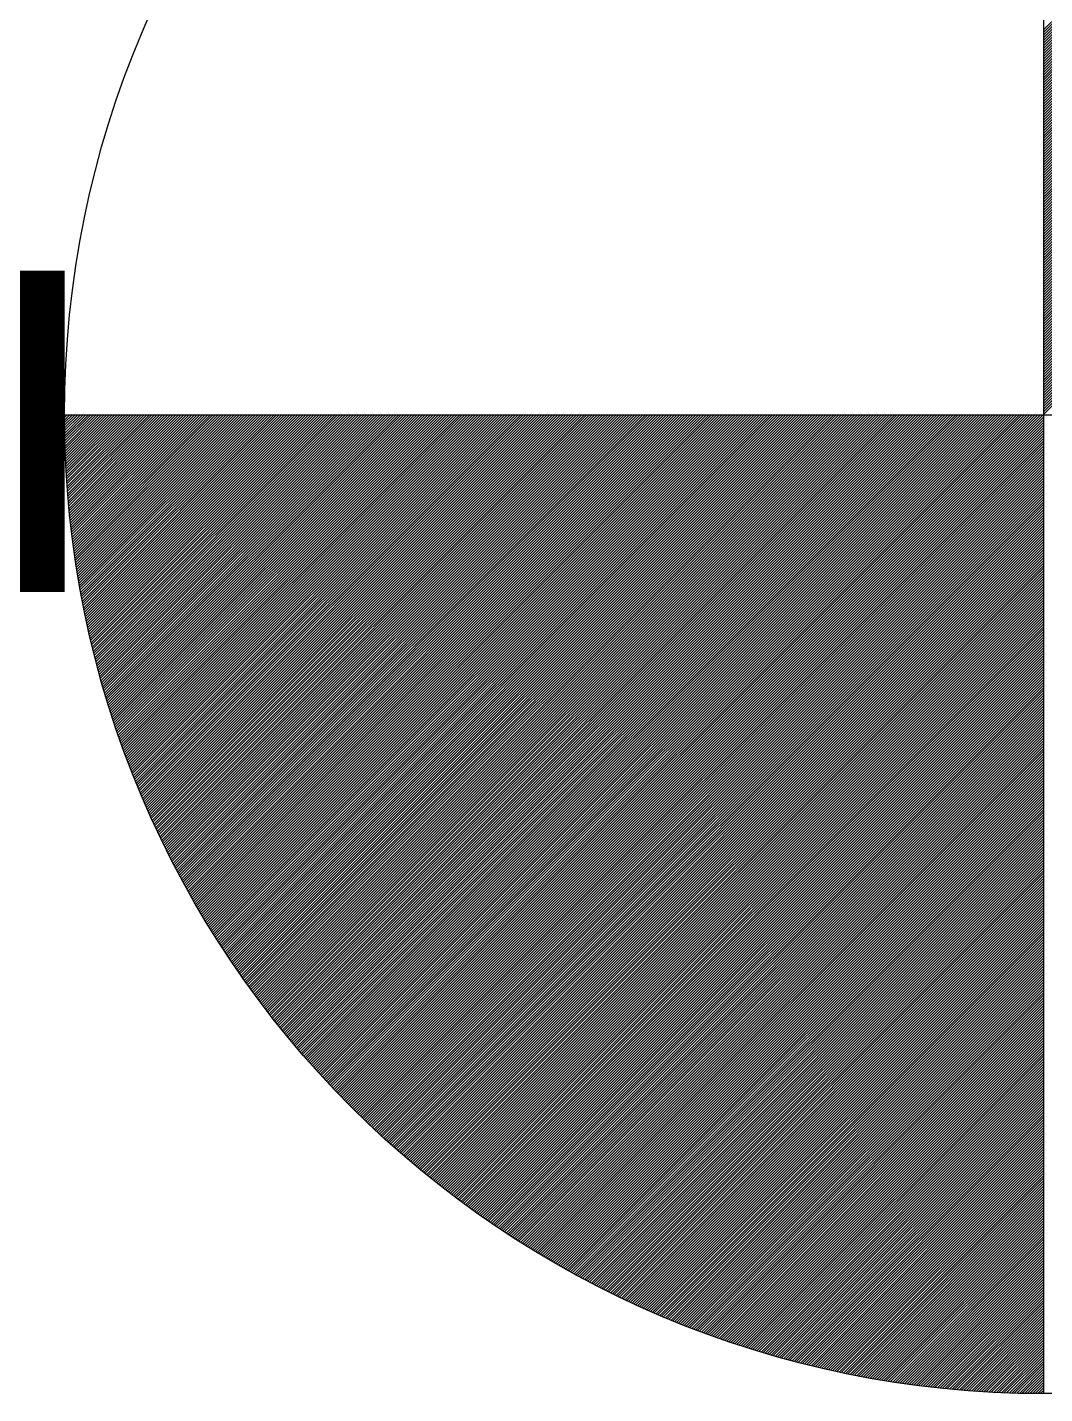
# Model space of a CAD drawing. Extents: x -22909.9 to -22897.8, y -4.7 to 4.1.
# Drawn here: x -22906.7964 to -22906.7489, y 0.4317 to 0.4954 of the extents above; entities that cross this region are included whole.
import ezdxf

# ---------------------------------------------------------------- set-up
doc = ezdxf.new("R2010")
doc.units = 0
doc.header["$MEASUREMENT"] = 0
doc.layers.add('COW', color=2, linetype='CONTINUOUS')

msp = doc.modelspace()

# ---------------------------------------------------------------- linework, layer by layer
at = {"layer": 'COW', "color": 2}
for p, q in [((-22906.748982, 0.523028), (-22906.748982, 0.431684)), ((-22906.748982, 0.495312), (-22906.726938, 0.517356)), ((-22906.748982, 0.495188), (-22906.726858, 0.517312)), ((-22906.748982, 0.495064), (-22906.726778, 0.517268)), ((-22906.748982, 0.49494), (-22906.726699, 0.517223)), ((-22906.748982, 0.494817), (-22906.72662, 0.517179)), ((-22906.748982, 0.494693), (-22906.72654, 0.517134)), ((-22906.748982, 0.494569), (-22906.726461, 0.51709)), ((-22906.748982, 0.494446), (-22906.726382, 0.517045)), ((-22906.748982, 0.494322), (-22906.726304, 0.517)), ((-22906.748982, 0.494198), (-22906.726225, 0.516955)), ((-22906.748982, 0.494074), (-22906.726146, 0.516909)), ((-22906.748982, 0.493951), (-22906.726068, 0.516864)), ((-22906.748982, 0.493827), (-22906.72599, 0.516819)), ((-22906.748982, 0.493703), (-22906.725912, 0.516773)), ((-22906.748982, 0.493579), (-22906.725834, 0.516727)), ((-22906.748982, 0.493456), (-22906.725756, 0.516681)), ((-22906.748982, 0.493332), (-22906.725678, 0.516635)), ((-22906.748982, 0.493208), (-22906.7256, 0.516589)), ((-22906.748982, 0.493084), (-22906.725523, 0.516543)), ((-22906.748982, 0.492961), (-22906.725446, 0.516496)), ((-22906.748982, 0.492837), (-22906.725368, 0.51645)), ((-22906.748982, 0.492713), (-22906.725291, 0.516403)), ((-22906.748982, 0.492589), (-22906.725214, 0.516357)), ((-22906.748982, 0.492466), (-22906.725138, 0.51631)), ((-22906.748982, 0.492342), (-22906.725061, 0.516263)), ((-22906.748982, 0.492218), (-22906.724984, 0.516215)), ((-22906.748982, 0.492094), (-22906.724908, 0.516168)), ((-22906.748982, 0.491971), (-22906.724832, 0.516121)), ((-22906.748982, 0.491847), (-22906.724755, 0.516073)), ((-22906.748982, 0.491723), (-22906.724679, 0.516025)), ((-22906.748982, 0.491599), (-22906.724603, 0.515978)), ((-22906.748982, 0.491476), (-22906.724528, 0.51593)), ((-22906.748982, 0.491352), (-22906.724452, 0.515882)), ((-22906.748982, 0.491228), (-22906.724376, 0.515833)), ((-22906.748982, 0.491104), (-22906.724301, 0.515785)), ((-22906.748982, 0.490981), (-22906.724226, 0.515737)), ((-22906.748982, 0.490857), (-22906.724151, 0.515688)), ((-22906.748982, 0.490733), (-22906.724076, 0.515639)), ((-22906.748982, 0.490609), (-22906.724001, 0.51559)), ((-22906.748982, 0.490486), (-22906.723926, 0.515541)), ((-22906.748982, 0.490362), (-22906.723851, 0.515492)), ((-22906.748982, 0.490238), (-22906.723777, 0.515443)), ((-22906.748982, 0.490114), (-22906.723702, 0.515394)), ((-22906.748982, 0.489991), (-22906.723628, 0.515344)), ((-22906.748982, 0.489867), (-22906.723554, 0.515295)), ((-22906.748982, 0.489743), (-22906.72348, 0.515245)), ((-22906.748982, 0.489619), (-22906.723406, 0.515195)), ((-22906.748982, 0.489496), (-22906.723332, 0.515145)), ((-22906.748982, 0.489372), (-22906.723258, 0.515095)), ((-22906.748982, 0.489248), (-22906.723185, 0.515045)), ((-22906.748982, 0.489125), (-22906.723112, 0.514995)), ((-22906.748982, 0.489001), (-22906.723038, 0.514944)), ((-22906.748982, 0.488877), (-22906.722965, 0.514893)), ((-22906.748982, 0.488753), (-22906.722892, 0.514843)), ((-22906.748982, 0.48863), (-22906.722819, 0.514792)), ((-22906.748982, 0.488506), (-22906.722746, 0.514741)), ((-22906.748982, 0.488382), (-22906.722674, 0.51469)), ((-22906.748982, 0.488258), (-22906.722601, 0.514639)), ((-22906.748982, 0.488135), (-22906.722529, 0.514587)), ((-22906.748982, 0.488011), (-22906.722457, 0.514536)), ((-22906.748982, 0.487887), (-22906.722384, 0.514484)), ((-22906.748982, 0.487763), (-22906.722312, 0.514433)), ((-22906.748982, 0.48764), (-22906.72224, 0.514381)), ((-22906.748982, 0.487516), (-22906.722169, 0.514329)), ((-22906.748982, 0.487392), (-22906.722097, 0.514277)), ((-22906.748982, 0.487268), (-22906.722025, 0.514224)), ((-22906.748982, 0.487145), (-22906.721954, 0.514172)), ((-22906.748982, 0.487021), (-22906.721883, 0.51412)), ((-22906.748982, 0.486897), (-22906.721812, 0.514067)), ((-22906.748982, 0.486773), (-22906.72174, 0.514014)), ((-22906.748982, 0.48665), (-22906.72167, 0.513962)), ((-22906.748982, 0.486526), (-22906.721599, 0.513909)), ((-22906.748982, 0.486402), (-22906.721528, 0.513856)), ((-22906.748982, 0.486278), (-22906.721458, 0.513802)), ((-22906.748982, 0.486155), (-22906.721387, 0.513749)), ((-22906.748982, 0.486031), (-22906.721317, 0.513696)), ((-22906.748982, 0.485907), (-22906.721247, 0.513642)), ((-22906.748982, 0.485783), (-22906.721176, 0.513589)), ((-22906.748982, 0.48566), (-22906.721107, 0.513535)), ((-22906.748982, 0.485536), (-22906.721037, 0.513481)), ((-22906.748982, 0.485412), (-22906.720967, 0.513427)), ((-22906.748982, 0.485288), (-22906.720897, 0.513373)), ((-22906.748982, 0.485165), (-22906.720828, 0.513318)), ((-22906.748982, 0.485041), (-22906.720759, 0.513264)), ((-22906.748982, 0.484917), (-22906.720689, 0.513209)), ((-22906.748982, 0.484793), (-22906.72062, 0.513155)), ((-22906.748982, 0.48467), (-22906.720551, 0.5131)), ((-22906.748982, 0.484546), (-22906.720482, 0.513045)), ((-22906.748982, 0.484422), (-22906.720414, 0.51299)), ((-22906.748982, 0.484299), (-22906.720345, 0.512935)), ((-22906.748982, 0.484175), (-22906.720277, 0.51288)), ((-22906.748982, 0.484051), (-22906.720208, 0.512824)), ((-22906.748982, 0.483927), (-22906.72014, 0.512769)), ((-22906.748982, 0.483804), (-22906.720072, 0.512713)), ((-22906.748982, 0.48368), (-22906.720004, 0.512658)), ((-22906.748982, 0.483556), (-22906.719936, 0.512602)), ((-22906.748982, 0.483432), (-22906.719868, 0.512546)), ((-22906.748982, 0.483309), (-22906.7198, 0.51249)), ((-22906.748982, 0.483185), (-22906.719733, 0.512434)), ((-22906.748982, 0.483061), (-22906.719665, 0.512377)), ((-22906.748982, 0.482937), (-22906.719598, 0.512321)), ((-22906.748982, 0.482814), (-22906.719531, 0.512264)), ((-22906.748982, 0.48269), (-22906.719464, 0.512208)), ((-22906.748982, 0.482566), (-22906.719397, 0.512151)), ((-22906.748982, 0.482442), (-22906.71933, 0.512094)), ((-22906.748982, 0.482319), (-22906.719263, 0.512037)), ((-22906.748982, 0.482195), (-22906.719197, 0.51198)), ((-22906.748982, 0.482071), (-22906.71913, 0.511922)), ((-22906.748982, 0.481947), (-22906.719064, 0.511865)), ((-22906.748982, 0.481824), (-22906.718998, 0.511807)), ((-22906.748982, 0.4817), (-22906.718932, 0.51175)), ((-22906.748982, 0.481576), (-22906.718866, 0.511692)), ((-22906.748982, 0.481452), (-22906.7188, 0.511634)), ((-22906.748982, 0.481329), (-22906.718734, 0.511576)), ((-22906.748982, 0.481205), (-22906.718669, 0.511518)), ((-22906.748982, 0.481081), (-22906.718603, 0.51146)), ((-22906.748982, 0.480957), (-22906.718538, 0.511401)), ((-22906.748982, 0.480834), (-22906.718472, 0.511343)), ((-22906.748982, 0.48071), (-22906.718407, 0.511284)), ((-22906.748982, 0.480586), (-22906.718342, 0.511226)), ((-22906.748982, 0.480462), (-22906.718277, 0.511167)), ((-22906.748982, 0.480339), (-22906.718212, 0.511108)), ((-22906.748982, 0.480215), (-22906.718148, 0.511049)), ((-22906.748982, 0.480091), (-22906.718083, 0.51099)), ((-22906.748982, 0.479967), (-22906.718019, 0.51093)), ((-22906.748982, 0.479844), (-22906.717955, 0.510871)), ((-22906.748982, 0.47972), (-22906.71789, 0.510811)), ((-22906.748982, 0.479596), (-22906.717826, 0.510752)), ((-22906.748982, 0.479473), (-22906.717762, 0.510692)), ((-22906.748982, 0.479349), (-22906.717698, 0.510632)), ((-22906.748982, 0.479225), (-22906.717635, 0.510572)), ((-22906.748982, 0.479101), (-22906.717571, 0.510512)), ((-22906.748982, 0.478978), (-22906.717508, 0.510451)), ((-22906.748982, 0.478854), (-22906.717444, 0.510391)), ((-22906.748982, 0.47873), (-22906.717381, 0.510331)), ((-22906.748982, 0.478606), (-22906.717318, 0.51027)), ((-22906.748982, 0.478483), (-22906.717255, 0.510209)), ((-22906.748982, 0.478359), (-22906.717192, 0.510148)), ((-22906.748982, 0.478235), (-22906.717129, 0.510087)), ((-22906.748982, 0.478111), (-22906.717067, 0.510026)), ((-22906.748982, 0.477988), (-22906.717004, 0.509965)), ((-22906.748982, 0.477864), (-22906.716942, 0.509904)), ((-22906.748982, 0.47774), (-22906.716879, 0.509842)), ((-22906.748982, 0.477616), (-22906.716817, 0.509781)), ((-22906.748982, 0.477493), (-22906.716755, 0.509719)), ((-22906.748982, 0.477369), (-22906.716693, 0.509657)), ((-22906.794654, 0.477356), (-22906.703309, 0.477356)), ((-22906.794654, 0.477235), (-22906.794532, 0.477356)), ((-22906.794653, 0.477111), (-22906.794409, 0.477356)), ((-22906.794652, 0.476988), (-22906.794285, 0.477356)), ((-22906.794651, 0.476866), (-22906.794161, 0.477356)), ((-22906.79465, 0.476744), (-22906.794037, 0.477356)), ((-22906.794648, 0.476622), (-22906.793914, 0.477356)), ((-22906.794646, 0.4765), (-22906.79379, 0.477356)), ((-22906.794643, 0.476379), (-22906.793666, 0.477356)), ((-22906.79464, 0.476258), (-22906.793542, 0.477356)), ((-22906.794637, 0.476137), (-22906.793419, 0.477356)), ((-22906.794634, 0.476017), (-22906.793295, 0.477356)), ((-22906.79463, 0.475897), (-22906.793171, 0.477356)), ((-22906.794626, 0.475777), (-22906.793047, 0.477356)), ((-22906.794622, 0.475657), (-22906.792924, 0.477356)), ((-22906.794618, 0.475538), (-22906.7928, 0.477356)), ((-22906.794613, 0.475419), (-22906.792676, 0.477356)), ((-22906.794607, 0.475301), (-22906.792553, 0.477356)), ((-22906.794602, 0.475183), (-22906.792429, 0.477356)), ((-22906.794596, 0.475065), (-22906.792305, 0.477356)), ((-22906.79459, 0.474947), (-22906.792181, 0.477356)), ((-22906.794584, 0.474829), (-22906.792058, 0.477356)), ((-22906.794577, 0.474712), (-22906.791934, 0.477356)), ((-22906.79457, 0.474596), (-22906.79181, 0.477356)), ((-22906.794563, 0.474479), (-22906.791686, 0.477356)), ((-22906.794556, 0.474363), (-22906.791563, 0.477356)), ((-22906.794548, 0.474247), (-22906.791439, 0.477356)), ((-22906.79454, 0.474131), (-22906.791315, 0.477356)), ((-22906.794531, 0.474016), (-22906.791191, 0.477356)), ((-22906.794523, 0.473901), (-22906.791068, 0.477356)), ((-22906.794514, 0.473786), (-22906.790944, 0.477356)), ((-22906.794505, 0.473671), (-22906.79082, 0.477356)), ((-22906.794495, 0.473557), (-22906.790696, 0.477356)), ((-22906.794486, 0.473443), (-22906.790573, 0.477356)), ((-22906.794476, 0.473329), (-22906.790449, 0.477356)), ((-22906.794466, 0.473215), (-22906.790325, 0.477356)), ((-22906.794455, 0.473102), (-22906.790201, 0.477356)), ((-22906.794444, 0.472989), (-22906.790078, 0.477356)), ((-22906.794433, 0.472876), (-22906.789954, 0.477356)), ((-22906.794422, 0.472764), (-22906.78983, 0.477356)), ((-22906.794411, 0.472651), (-22906.789706, 0.477356)), ((-22906.794399, 0.472539), (-22906.789583, 0.477356)), ((-22906.794387, 0.472428), (-22906.789459, 0.477356)), ((-22906.794375, 0.472316), (-22906.789335, 0.477356)), ((-22906.794362, 0.472205), (-22906.789211, 0.477356)), ((-22906.79435, 0.472094), (-22906.789088, 0.477356)), ((-22906.794337, 0.471983), (-22906.788964, 0.477356)), ((-22906.794323, 0.471873), (-22906.78884, 0.477356)), ((-22906.79431, 0.471762), (-22906.788716, 0.477356)), ((-22906.794296, 0.471652), (-22906.788593, 0.477356)), ((-22906.794282, 0.471542), (-22906.788469, 0.477356)), ((-22906.794268, 0.471433), (-22906.788345, 0.477356)), ((-22906.794254, 0.471324), (-22906.788221, 0.477356)), ((-22906.794239, 0.471215), (-22906.788098, 0.477356)), ((-22906.794224, 0.471106), (-22906.787974, 0.477356)), ((-22906.794209, 0.470997), (-22906.78785, 0.477356)), ((-22906.794194, 0.470889), (-22906.787727, 0.477356)), ((-22906.794178, 0.470781), (-22906.787603, 0.477356)), ((-22906.794162, 0.470673), (-22906.787479, 0.477356)), ((-22906.794146, 0.470565), (-22906.787355, 0.477356)), ((-22906.79413, 0.470458), (-22906.787232, 0.477356)), ((-22906.794113, 0.47035), (-22906.787108, 0.477356)), ((-22906.794096, 0.470243), (-22906.786984, 0.477356)), ((-22906.79408, 0.470136), (-22906.78686, 0.477356)), ((-22906.794062, 0.47003), (-22906.786737, 0.477356)), ((-22906.794045, 0.469924), (-22906.786613, 0.477356)), ((-22906.794027, 0.469817), (-22906.786489, 0.477356)), ((-22906.794009, 0.469712), (-22906.786365, 0.477356)), ((-22906.793991, 0.469606), (-22906.786242, 0.477356)), ((-22906.793973, 0.4695), (-22906.786118, 0.477356)), ((-22906.793955, 0.469395), (-22906.785994, 0.477356)), ((-22906.793936, 0.46929), (-22906.78587, 0.477356)), ((-22906.793917, 0.469185), (-22906.785747, 0.477356)), ((-22906.793898, 0.469081), (-22906.785623, 0.477356)), ((-22906.793878, 0.468976), (-22906.785499, 0.477356)), ((-22906.793859, 0.468872), (-22906.785375, 0.477356)), ((-22906.793839, 0.468768), (-22906.785252, 0.477356)), ((-22906.793819, 0.468664), (-22906.785128, 0.477356)), ((-22906.793799, 0.468561), (-22906.785004, 0.477356)), ((-22906.793779, 0.468458), (-22906.78488, 0.477356)), ((-22906.793758, 0.468354), (-22906.784757, 0.477356)), ((-22906.793737, 0.468252), (-22906.784633, 0.477356)), ((-22906.793716, 0.468149), (-22906.784509, 0.477356)), ((-22906.793695, 0.468046), (-22906.784385, 0.477356)), ((-22906.793673, 0.467944), (-22906.784262, 0.477356)), ((-22906.793652, 0.467842), (-22906.784138, 0.477356)), ((-22906.79363, 0.46774), (-22906.784014, 0.477356)), ((-22906.793608, 0.467638), (-22906.78389, 0.477356)), ((-22906.793586, 0.467537), (-22906.783767, 0.477356)), ((-22906.793563, 0.467435), (-22906.783643, 0.477356)), ((-22906.793541, 0.467334), (-22906.783519, 0.477356)), ((-22906.793518, 0.467233), (-22906.783395, 0.477356)), ((-22906.793495, 0.467133), (-22906.783272, 0.477356)), ((-22906.793472, 0.467032), (-22906.783148, 0.477356)), ((-22906.793448, 0.466932), (-22906.783024, 0.477356)), ((-22906.793425, 0.466832), (-22906.782901, 0.477356)), ((-22906.793401, 0.466732), (-22906.782777, 0.477356)), ((-22906.793377, 0.466632), (-22906.782653, 0.477356)), ((-22906.793353, 0.466532), (-22906.782529, 0.477356)), ((-22906.793328, 0.466433), (-22906.782406, 0.477356)), ((-22906.793304, 0.466334), (-22906.782282, 0.477356)), ((-22906.793279, 0.466235), (-22906.782158, 0.477356)), ((-22906.793254, 0.466136), (-22906.782034, 0.477356)), ((-22906.793229, 0.466037), (-22906.781911, 0.477356)), ((-22906.793204, 0.465939), (-22906.781787, 0.477356)), ((-22906.793178, 0.465841), (-22906.781663, 0.477356)), ((-22906.793153, 0.465742), (-22906.781539, 0.477356)), ((-22906.793127, 0.465645), (-22906.781416, 0.477356)), ((-22906.793101, 0.465547), (-22906.781292, 0.477356)), ((-22906.793074, 0.465449), (-22906.781168, 0.477356)), ((-22906.793048, 0.465352), (-22906.781044, 0.477356)), ((-22906.793021, 0.465255), (-22906.780921, 0.477356)), ((-22906.792995, 0.465158), (-22906.780797, 0.477356)), ((-22906.792968, 0.465061), (-22906.780673, 0.477356)), ((-22906.792941, 0.464964), (-22906.780549, 0.477356)), ((-22906.792913, 0.464868), (-22906.780426, 0.477356)), ((-22906.792886, 0.464772), (-22906.780302, 0.477356)), ((-22906.792858, 0.464676), (-22906.780178, 0.477356)), ((-22906.79283, 0.46458), (-22906.780054, 0.477356)), ((-22906.792802, 0.464484), (-22906.779931, 0.477356)), ((-22906.792774, 0.464388), (-22906.779807, 0.477356)), ((-22906.792746, 0.464293), (-22906.779683, 0.477356)), ((-22906.792717, 0.464198), (-22906.779559, 0.477356)), ((-22906.792689, 0.464103), (-22906.779436, 0.477356)), ((-22906.79266, 0.464008), (-22906.779312, 0.477356)), ((-22906.792631, 0.463913), (-22906.779188, 0.477356)), ((-22906.792601, 0.463819), (-22906.779064, 0.477356)), ((-22906.792572, 0.463724), (-22906.778941, 0.477356)), ((-22906.792542, 0.46363), (-22906.778817, 0.477356)), ((-22906.792513, 0.463536), (-22906.778693, 0.477356)), ((-22906.792483, 0.463442), (-22906.778569, 0.477356)), ((-22906.792453, 0.463349), (-22906.778446, 0.477356)), ((-22906.792423, 0.463255), (-22906.778322, 0.477356)), ((-22906.792392, 0.463162), (-22906.778198, 0.477356)), ((-22906.792362, 0.463069), (-22906.778075, 0.477356)), ((-22906.792331, 0.462976), (-22906.777951, 0.477356)), ((-22906.7923, 0.462883), (-22906.777827, 0.477356)), ((-22906.792269, 0.46279), (-22906.777703, 0.477356)), ((-22906.792238, 0.462698), (-22906.77758, 0.477356)), ((-22906.792206, 0.462605), (-22906.777456, 0.477356)), ((-22906.792175, 0.462513), (-22906.777332, 0.477356)), ((-22906.792143, 0.462421), (-22906.777208, 0.477356)), ((-22906.792111, 0.462329), (-22906.777085, 0.477356)), ((-22906.792079, 0.462238), (-22906.776961, 0.477356)), ((-22906.792047, 0.462146), (-22906.776837, 0.477356)), ((-22906.792014, 0.462055), (-22906.776713, 0.477356)), ((-22906.791982, 0.461963), (-22906.77659, 0.477356)), ((-22906.791949, 0.461872), (-22906.776466, 0.477356)), ((-22906.791916, 0.461782), (-22906.776342, 0.477356)), ((-22906.791883, 0.461691), (-22906.776218, 0.477356)), ((-22906.79185, 0.4616), (-22906.776095, 0.477356)), ((-22906.791817, 0.46151), (-22906.775971, 0.477356)), ((-22906.791783, 0.46142), (-22906.775847, 0.477356)), ((-22906.79175, 0.46133), (-22906.775723, 0.477356)), ((-22906.791716, 0.46124), (-22906.7756, 0.477356)), ((-22906.791682, 0.46115), (-22906.775476, 0.477356)), ((-22906.791648, 0.46106), (-22906.775352, 0.477356)), ((-22906.791613, 0.460971), (-22906.775228, 0.477356)), ((-22906.791579, 0.460881), (-22906.775105, 0.477356)), ((-22906.791544, 0.460792), (-22906.774981, 0.477356)), ((-22906.79151, 0.460703), (-22906.774857, 0.477356)), ((-22906.791475, 0.460614), (-22906.774733, 0.477356)), ((-22906.79144, 0.460526), (-22906.77461, 0.477356)), ((-22906.791404, 0.460437), (-22906.774486, 0.477356)), ((-22906.791369, 0.460349), (-22906.774362, 0.477356)), ((-22906.791334, 0.460261), (-22906.774238, 0.477356)), ((-22906.791298, 0.460172), (-22906.774115, 0.477356)), ((-22906.791262, 0.460085), (-22906.773991, 0.477356)), ((-22906.791226, 0.459997), (-22906.773867, 0.477356)), ((-22906.79119, 0.459909), (-22906.773743, 0.477356)), ((-22906.791154, 0.459822), (-22906.77362, 0.477356)), ((-22906.791117, 0.459734), (-22906.773496, 0.477356)), ((-22906.791081, 0.459647), (-22906.773372, 0.477356)), ((-22906.791044, 0.45956), (-22906.773249, 0.477356)), ((-22906.791007, 0.459473), (-22906.773125, 0.477356)), ((-22906.79097, 0.459386), (-22906.773001, 0.477356)), ((-22906.790933, 0.4593), (-22906.772877, 0.477356)), ((-22906.790896, 0.459213), (-22906.772754, 0.477356)), ((-22906.790858, 0.459127), (-22906.77263, 0.477356)), ((-22906.790821, 0.459041), (-22906.772506, 0.477356)), ((-22906.790783, 0.458955), (-22906.772382, 0.477356)), ((-22906.790745, 0.458869), (-22906.772259, 0.477356)), ((-22906.790707, 0.458783), (-22906.772135, 0.477356)), ((-22906.790669, 0.458698), (-22906.772011, 0.477356)), ((-22906.790631, 0.458613), (-22906.771887, 0.477356)), ((-22906.790592, 0.458527), (-22906.771764, 0.477356)), ((-22906.790553, 0.458442), (-22906.77164, 0.477356)), ((-22906.790515, 0.458357), (-22906.771516, 0.477356)), ((-22906.790476, 0.458272), (-22906.771392, 0.477356)), ((-22906.790437, 0.458188), (-22906.771269, 0.477356)), ((-22906.790397, 0.458103), (-22906.771145, 0.477356)), ((-22906.790358, 0.458019), (-22906.771021, 0.477356)), ((-22906.790319, 0.457934), (-22906.770897, 0.477356)), ((-22906.790279, 0.45785), (-22906.770774, 0.477356)), ((-22906.790239, 0.457766), (-22906.77065, 0.477356)), ((-22906.790199, 0.457682), (-22906.770526, 0.477356)), ((-22906.790159, 0.457599), (-22906.770402, 0.477356)), ((-22906.790119, 0.457515), (-22906.770279, 0.477356)), ((-22906.790079, 0.457432), (-22906.770155, 0.477356)), ((-22906.790038, 0.457349), (-22906.770031, 0.477356)), ((-22906.789998, 0.457265), (-22906.769907, 0.477356)), ((-22906.789957, 0.457182), (-22906.769784, 0.477356)), ((-22906.789916, 0.4571), (-22906.76966, 0.477356)), ((-22906.789875, 0.457017), (-22906.769536, 0.477356)), ((-22906.789834, 0.456934), (-22906.769412, 0.477356)), ((-22906.789793, 0.456852), (-22906.769289, 0.477356)), ((-22906.789751, 0.45677), (-22906.769165, 0.477356)), ((-22906.789709, 0.456687), (-22906.769041, 0.477356)), ((-22906.789668, 0.456605), (-22906.768917, 0.477356)), ((-22906.789626, 0.456524), (-22906.768794, 0.477356)), ((-22906.789584, 0.456442), (-22906.76867, 0.477356)), ((-22906.789542, 0.45636), (-22906.768546, 0.477356)), ((-22906.789499, 0.456279), (-22906.768423, 0.477356)), ((-22906.789457, 0.456197), (-22906.768299, 0.477356)), ((-22906.789415, 0.456116), (-22906.768175, 0.477356)), ((-22906.789372, 0.456035), (-22906.768051, 0.477356)), ((-22906.789329, 0.455954), (-22906.767928, 0.477356)), ((-22906.789286, 0.455873), (-22906.767804, 0.477356)), ((-22906.789243, 0.455793), (-22906.76768, 0.477356)), ((-22906.7892, 0.455712), (-22906.767556, 0.477356)), ((-22906.789156, 0.455632), (-22906.767433, 0.477356)), ((-22906.789113, 0.455552), (-22906.767309, 0.477356)), ((-22906.789069, 0.455471), (-22906.767185, 0.477356)), ((-22906.789026, 0.455392), (-22906.767061, 0.477356)), ((-22906.788982, 0.455312), (-22906.766938, 0.477356)), ((-22906.788938, 0.455232), (-22906.766814, 0.477356)), ((-22906.788893, 0.455152), (-22906.76669, 0.477356)), ((-22906.788849, 0.455073), (-22906.766566, 0.477356)), ((-22906.788805, 0.454994), (-22906.766443, 0.477356)), ((-22906.78876, 0.454914), (-22906.766319, 0.477356)), ((-22906.788715, 0.454835), (-22906.766195, 0.477356)), ((-22906.788671, 0.454756), (-22906.766071, 0.477356)), ((-22906.788626, 0.454678), (-22906.765948, 0.477356)), ((-22906.788581, 0.454599), (-22906.765824, 0.477356)), ((-22906.788535, 0.454521), (-22906.7657, 0.477356)), ((-22906.78849, 0.454442), (-22906.765576, 0.477356)), ((-22906.788444, 0.454364), (-22906.765453, 0.477356)), ((-22906.788399, 0.454286), (-22906.765329, 0.477356)), ((-22906.788353, 0.454208), (-22906.765205, 0.477356)), ((-22906.788307, 0.45413), (-22906.765081, 0.477356)), ((-22906.788261, 0.454052), (-22906.764958, 0.477356)), ((-22906.788215, 0.453975), (-22906.764834, 0.477356)), ((-22906.788169, 0.453897), (-22906.76471, 0.477356)), ((-22906.788122, 0.45382), (-22906.764586, 0.477356)), ((-22906.788076, 0.453743), (-22906.764463, 0.477356)), ((-22906.788029, 0.453665), (-22906.764339, 0.477356)), ((-22906.787982, 0.453589), (-22906.764215, 0.477356)), ((-22906.787935, 0.453512), (-22906.764091, 0.477356)), ((-22906.787888, 0.453435), (-22906.763968, 0.477356)), ((-22906.787841, 0.453358), (-22906.763844, 0.477356)), ((-22906.787794, 0.453282), (-22906.76372, 0.477356)), ((-22906.787746, 0.453206), (-22906.763597, 0.477356)), ((-22906.787699, 0.45313), (-22906.763473, 0.477356)), ((-22906.787651, 0.453053), (-22906.763349, 0.477356)), ((-22906.787603, 0.452978), (-22906.763225, 0.477356)), ((-22906.787555, 0.452902), (-22906.763102, 0.477356)), ((-22906.787507, 0.452826), (-22906.762978, 0.477356)), ((-22906.787459, 0.452751), (-22906.762854, 0.477356)), ((-22906.787411, 0.452675), (-22906.76273, 0.477356)), ((-22906.787362, 0.4526), (-22906.762607, 0.477356)), ((-22906.787314, 0.452525), (-22906.762483, 0.477356)), ((-22906.787265, 0.45245), (-22906.762359, 0.477356)), ((-22906.787216, 0.452375), (-22906.762235, 0.477356)), ((-22906.787167, 0.4523), (-22906.762112, 0.477356)), ((-22906.787118, 0.452225), (-22906.761988, 0.477356)), ((-22906.787069, 0.452151), (-22906.761864, 0.477356)), ((-22906.78702, 0.452076), (-22906.76174, 0.477356)), ((-22906.78697, 0.452002), (-22906.761617, 0.477356)), ((-22906.786921, 0.451928), (-22906.761493, 0.477356)), ((-22906.786871, 0.451854), (-22906.761369, 0.477356)), ((-22906.786821, 0.45178), (-22906.761245, 0.477356)), ((-22906.786771, 0.451706), (-22906.761122, 0.477356)), ((-22906.786721, 0.451633), (-22906.760998, 0.477356)), ((-22906.786671, 0.451559), (-22906.760874, 0.477356)), ((-22906.78662, 0.451486), (-22906.76075, 0.477356)), ((-22906.78657, 0.451412), (-22906.760627, 0.477356)), ((-22906.786519, 0.451339), (-22906.760503, 0.477356)), ((-22906.786469, 0.451266), (-22906.760379, 0.477356)), ((-22906.786418, 0.451193), (-22906.760255, 0.477356)), ((-22906.786367, 0.451121), (-22906.760132, 0.477356)), ((-22906.786316, 0.451048), (-22906.760008, 0.477356)), ((-22906.786265, 0.450975), (-22906.759884, 0.477356)), ((-22906.786213, 0.450903), (-22906.75976, 0.477356)), ((-22906.786162, 0.450831), (-22906.759637, 0.477356)), ((-22906.78611, 0.450759), (-22906.759513, 0.477356)), ((-22906.786058, 0.450686), (-22906.759389, 0.477356)), ((-22906.786007, 0.450615), (-22906.759265, 0.477356)), ((-22906.785955, 0.450543), (-22906.759142, 0.477356)), ((-22906.785903, 0.450471), (-22906.759018, 0.477356)), ((-22906.78585, 0.4504), (-22906.758894, 0.477356)), ((-22906.785798, 0.450328), (-22906.75877, 0.477356)), ((-22906.785746, 0.450257), (-22906.758647, 0.477356)), ((-22906.785693, 0.450186), (-22906.758523, 0.477356)), ((-22906.78564, 0.450115), (-22906.758399, 0.477356)), ((-22906.785588, 0.450044), (-22906.758276, 0.477356)), ((-22906.785535, 0.449973), (-22906.758152, 0.477356)), ((-22906.785482, 0.449902), (-22906.758028, 0.477356)), ((-22906.785428, 0.449832), (-22906.757904, 0.477356)), ((-22906.785375, 0.449761), (-22906.757781, 0.477356)), ((-22906.785322, 0.449691), (-22906.757657, 0.477356)), ((-22906.785268, 0.449621), (-22906.757533, 0.477356)), ((-22906.785214, 0.449551), (-22906.757409, 0.477356)), ((-22906.785161, 0.449481), (-22906.757286, 0.477356)), ((-22906.785107, 0.449411), (-22906.757162, 0.477356)), ((-22906.785053, 0.449341), (-22906.757038, 0.477356)), ((-22906.784999, 0.449272), (-22906.756914, 0.477356)), ((-22906.784944, 0.449202), (-22906.756791, 0.477356)), ((-22906.78489, 0.449133), (-22906.756667, 0.477356)), ((-22906.784835, 0.449063), (-22906.756543, 0.477356)), ((-22906.784781, 0.448994), (-22906.756419, 0.477356)), ((-22906.784726, 0.448925), (-22906.756296, 0.477356)), ((-22906.784671, 0.448857), (-22906.756172, 0.477356)), ((-22906.784616, 0.448788), (-22906.756048, 0.477356)), ((-22906.784561, 0.448719), (-22906.755924, 0.477356)), ((-22906.784506, 0.448651), (-22906.755801, 0.477356)), ((-22906.78445, 0.448582), (-22906.755677, 0.477356)), ((-22906.784395, 0.448514), (-22906.755553, 0.477356)), ((-22906.784339, 0.448446), (-22906.755429, 0.477356)), ((-22906.784284, 0.448378), (-22906.755306, 0.477356)), ((-22906.784228, 0.44831), (-22906.755182, 0.477356)), ((-22906.784172, 0.448242), (-22906.755058, 0.477356)), ((-22906.784116, 0.448175), (-22906.754934, 0.477356)), ((-22906.784059, 0.448107), (-22906.754811, 0.477356)), ((-22906.784003, 0.44804), (-22906.754687, 0.477356)), ((-22906.783947, 0.447972), (-22906.754563, 0.477356)), ((-22906.78389, 0.447905), (-22906.754439, 0.477356)), ((-22906.783833, 0.447838), (-22906.754316, 0.477356)), ((-22906.783777, 0.447771), (-22906.754192, 0.477356)), ((-22906.78372, 0.447704), (-22906.754068, 0.477356)), ((-22906.783663, 0.447638), (-22906.753944, 0.477356)), ((-22906.783605, 0.447571), (-22906.753821, 0.477356)), ((-22906.783548, 0.447505), (-22906.753697, 0.477356)), ((-22906.783491, 0.447438), (-22906.753573, 0.477356)), ((-22906.783433, 0.447372), (-22906.75345, 0.477356)), ((-22906.783376, 0.447306), (-22906.753326, 0.477356)), ((-22906.783318, 0.44724), (-22906.753202, 0.477356)), ((-22906.78326, 0.447174), (-22906.753078, 0.477356)), ((-22906.783202, 0.447108), (-22906.752955, 0.477356)), ((-22906.783144, 0.447043), (-22906.752831, 0.477356)), ((-22906.783086, 0.446977), (-22906.752707, 0.477356)), ((-22906.783027, 0.446912), (-22906.752583, 0.477356)), ((-22906.782969, 0.446846), (-22906.75246, 0.477356)), ((-22906.78291, 0.446781), (-22906.752336, 0.477356)), ((-22906.782851, 0.446716), (-22906.752212, 0.477356)), ((-22906.782793, 0.446651), (-22906.752088, 0.477356)), ((-22906.782734, 0.446587), (-22906.751965, 0.477356)), ((-22906.782675, 0.446522), (-22906.751841, 0.477356)), ((-22906.782615, 0.446457), (-22906.751717, 0.477356)), ((-22906.782556, 0.446393), (-22906.751593, 0.477356)), ((-22906.782497, 0.446329), (-22906.75147, 0.477356)), ((-22906.782437, 0.446264), (-22906.751346, 0.477356)), ((-22906.782377, 0.4462), (-22906.751222, 0.477356)), ((-22906.782318, 0.446136), (-22906.751098, 0.477356)), ((-22906.782258, 0.446073), (-22906.750975, 0.477356)), ((-22906.782198, 0.446009), (-22906.750851, 0.477356)), ((-22906.782138, 0.445945), (-22906.750727, 0.477356)), ((-22906.782077, 0.445882), (-22906.750603, 0.477356)), ((-22906.782017, 0.445818), (-22906.75048, 0.477356)), ((-22906.781956, 0.445755), (-22906.750356, 0.477356)), ((-22906.781896, 0.445692), (-22906.750232, 0.477356)), ((-22906.781835, 0.445629), (-22906.750108, 0.477356)), ((-22906.781774, 0.445566), (-22906.749985, 0.477356)), ((-22906.781713, 0.445503), (-22906.749861, 0.477356)), ((-22906.781652, 0.445441), (-22906.749737, 0.477356)), ((-22906.781591, 0.445378), (-22906.749613, 0.477356)), ((-22906.78153, 0.445316), (-22906.74949, 0.477356)), ((-22906.781468, 0.445253), (-22906.749366, 0.477356)), ((-22906.781407, 0.445191), (-22906.749242, 0.477356)), ((-22906.781345, 0.445129), (-22906.749118, 0.477356)), ((-22906.781283, 0.445067), (-22906.748995, 0.477356)), ((-22906.781221, 0.445005), (-22906.748982, 0.477245)), ((-22906.781159, 0.444944), (-22906.748982, 0.477121)), ((-22906.781097, 0.444882), (-22906.748982, 0.476998)), ((-22906.781035, 0.444821), (-22906.748982, 0.476874)), ((-22906.780972, 0.444759), (-22906.748982, 0.47675)), ((-22906.78091, 0.444698), (-22906.748982, 0.476626)), ((-22906.780847, 0.444637), (-22906.748982, 0.476503)), ((-22906.780785, 0.444576), (-22906.748982, 0.476379)), ((-22906.780722, 0.444515), (-22906.748982, 0.476255)), ((-22906.780659, 0.444454), (-22906.748982, 0.476131)), ((-22906.780596, 0.444394), (-22906.748982, 0.476008)), ((-22906.780532, 0.444333), (-22906.748982, 0.475884)), ((-22906.780469, 0.444273), (-22906.748982, 0.47576)), ((-22906.780406, 0.444212), (-22906.748982, 0.475636)), ((-22906.780342, 0.444152), (-22906.748982, 0.475513)), ((-22906.780278, 0.444092), (-22906.748982, 0.475389)), ((-22906.780214, 0.444032), (-22906.748982, 0.475265)), ((-22906.780151, 0.443973), (-22906.748982, 0.475141)), ((-22906.780086, 0.443913), (-22906.748982, 0.475018)), ((-22906.780022, 0.443853), (-22906.748982, 0.474894)), ((-22906.779958, 0.443794), (-22906.748982, 0.47477)), ((-22906.779894, 0.443734), (-22906.748982, 0.474647)), ((-22906.779829, 0.443675), (-22906.748982, 0.474523)), ((-22906.779764, 0.443616), (-22906.748982, 0.474399)), ((-22906.7797, 0.443557), (-22906.748982, 0.474275)), ((-22906.779635, 0.443498), (-22906.748982, 0.474152)), ((-22906.77957, 0.44344), (-22906.748982, 0.474028)), ((-22906.779505, 0.443381), (-22906.748982, 0.473904)), ((-22906.779439, 0.443322), (-22906.748982, 0.47378)), ((-22906.779374, 0.443264), (-22906.748982, 0.473657)), ((-22906.779309, 0.443206), (-22906.748982, 0.473533)), ((-22906.779243, 0.443148), (-22906.748982, 0.473409)), ((-22906.779177, 0.44309), (-22906.748982, 0.473285)), ((-22906.779111, 0.443032), (-22906.748982, 0.473162)), ((-22906.779045, 0.442974), (-22906.748982, 0.473038)), ((-22906.778979, 0.442916), (-22906.748982, 0.472914)), ((-22906.778913, 0.442859), (-22906.748982, 0.47279)), ((-22906.778847, 0.442801), (-22906.748982, 0.472667)), ((-22906.77878, 0.442744), (-22906.748982, 0.472543)), ((-22906.778714, 0.442687), (-22906.748982, 0.472419)), ((-22906.778647, 0.44263), (-22906.748982, 0.472295)), ((-22906.77858, 0.442573), (-22906.748982, 0.472172)), ((-22906.778513, 0.442516), (-22906.748982, 0.472048)), ((-22906.778446, 0.442459), (-22906.748982, 0.471924)), ((-22906.778379, 0.442403), (-22906.748982, 0.4718)), ((-22906.778312, 0.442346), (-22906.748982, 0.471677)), ((-22906.778245, 0.44229), (-22906.748982, 0.471553)), ((-22906.778177, 0.442234), (-22906.748982, 0.471429)), ((-22906.778109, 0.442178), (-22906.748982, 0.471305)), ((-22906.778042, 0.442122), (-22906.748982, 0.471182)), ((-22906.777974, 0.442066), (-22906.748982, 0.471058)), ((-22906.777906, 0.44201), (-22906.748982, 0.470934)), ((-22906.777838, 0.441954), (-22906.748982, 0.47081)), ((-22906.77777, 0.441899), (-22906.748982, 0.470687)), ((-22906.777701, 0.441843), (-22906.748982, 0.470563)), ((-22906.777633, 0.441788), (-22906.748982, 0.470439)), ((-22906.777564, 0.441733), (-22906.748982, 0.470315)), ((-22906.777495, 0.441678), (-22906.748982, 0.470192)), ((-22906.777427, 0.441623), (-22906.748982, 0.470068)), ((-22906.777358, 0.441568), (-22906.748982, 0.469944)), ((-22906.777289, 0.441514), (-22906.748982, 0.469821)), ((-22906.777219, 0.441459), (-22906.748982, 0.469697)), ((-22906.77715, 0.441405), (-22906.748982, 0.469573)), ((-22906.777081, 0.44135), (-22906.748982, 0.469449)), ((-22906.777011, 0.441296), (-22906.748982, 0.469326)), ((-22906.776941, 0.441242), (-22906.748982, 0.469202)), ((-22906.776871, 0.441188), (-22906.748982, 0.469078)), ((-22906.776802, 0.441134), (-22906.748982, 0.468954)), ((-22906.776732, 0.441081), (-22906.748982, 0.468831)), ((-22906.776661, 0.441027), (-22906.748982, 0.468707)), ((-22906.776591, 0.440974), (-22906.748982, 0.468583)), ((-22906.776521, 0.44092), (-22906.748982, 0.468459)), ((-22906.77645, 0.440867), (-22906.748982, 0.468336)), ((-22906.776379, 0.440814), (-22906.748982, 0.468212)), ((-22906.776309, 0.440761), (-22906.748982, 0.468088)), ((-22906.776238, 0.440708), (-22906.748982, 0.467964)), ((-22906.776167, 0.440655), (-22906.748982, 0.467841)), ((-22906.776096, 0.440603), (-22906.748982, 0.467717)), ((-22906.776024, 0.44055), (-22906.748982, 0.467593)), ((-22906.775953, 0.440498), (-22906.748982, 0.467469)), ((-22906.775881, 0.440446), (-22906.748982, 0.467346)), ((-22906.77581, 0.440394), (-22906.748982, 0.467222)), ((-22906.775738, 0.440342), (-22906.748982, 0.467098)), ((-22906.775666, 0.44029), (-22906.748982, 0.466974)), ((-22906.775594, 0.440238), (-22906.748982, 0.466851)), ((-22906.775522, 0.440187), (-22906.748982, 0.466727)), ((-22906.77545, 0.440135), (-22906.748982, 0.466603)), ((-22906.775377, 0.440084), (-22906.748982, 0.466479)), ((-22906.775305, 0.440032), (-22906.748982, 0.466356)), ((-22906.775232, 0.439981), (-22906.748982, 0.466232)), ((-22906.775159, 0.43993), (-22906.748982, 0.466108)), ((-22906.775087, 0.439879), (-22906.748982, 0.465984)), ((-22906.775014, 0.439829), (-22906.748982, 0.465861)), ((-22906.77494, 0.439778), (-22906.748982, 0.465737)), ((-22906.774867, 0.439728), (-22906.748982, 0.465613)), ((-22906.774794, 0.439677), (-22906.748982, 0.465489)), ((-22906.77472, 0.439627), (-22906.748982, 0.465366)), ((-22906.774647, 0.439577), (-22906.748982, 0.465242)), ((-22906.774573, 0.439527), (-22906.748982, 0.465118)), ((-22906.774499, 0.439477), (-22906.748982, 0.464995)), ((-22906.774425, 0.439427), (-22906.748982, 0.464871)), ((-22906.774351, 0.439378), (-22906.748982, 0.464747)), ((-22906.774277, 0.439328), (-22906.748982, 0.464623)), ((-22906.774202, 0.439279), (-22906.748982, 0.4645)), ((-22906.774128, 0.43923), (-22906.748982, 0.464376)), ((-22906.774053, 0.43918), (-22906.748982, 0.464252)), ((-22906.773978, 0.439131), (-22906.748982, 0.464128)), ((-22906.773904, 0.439083), (-22906.748982, 0.464005)), ((-22906.773829, 0.439034), (-22906.748982, 0.463881)), ((-22906.773753, 0.438985), (-22906.748982, 0.463757)), ((-22906.773678, 0.438937), (-22906.748982, 0.463633)), ((-22906.773603, 0.438888), (-22906.748982, 0.46351)), ((-22906.773527, 0.43884), (-22906.748982, 0.463386)), ((-22906.773452, 0.438792), (-22906.748982, 0.463262)), ((-22906.773376, 0.438744), (-22906.748982, 0.463138)), ((-22906.7733, 0.438696), (-22906.748982, 0.463015)), ((-22906.773224, 0.438648), (-22906.748982, 0.462891)), ((-22906.773148, 0.438601), (-22906.748982, 0.462767)), ((-22906.773072, 0.438553), (-22906.748982, 0.462643)), ((-22906.772995, 0.438506), (-22906.748982, 0.46252)), ((-22906.772919, 0.438459), (-22906.748982, 0.462396)), ((-22906.772842, 0.438412), (-22906.748982, 0.462272)), ((-22906.772765, 0.438365), (-22906.748982, 0.462148)), ((-22906.772688, 0.438318), (-22906.748982, 0.462025)), ((-22906.772611, 0.438271), (-22906.748982, 0.461901)), ((-22906.772534, 0.438225), (-22906.748982, 0.461777)), ((-22906.772457, 0.438178), (-22906.748982, 0.461653)), ((-22906.772379, 0.438132), (-22906.748982, 0.46153)), ((-22906.772302, 0.438086), (-22906.748982, 0.461406)), ((-22906.772224, 0.43804), (-22906.748982, 0.461282)), ((-22906.772146, 0.437994), (-22906.748982, 0.461158)), ((-22906.772068, 0.437948), (-22906.748982, 0.461035)), ((-22906.77199, 0.437903), (-22906.748982, 0.460911)), ((-22906.771912, 0.437857), (-22906.748982, 0.460787)), ((-22906.771833, 0.437812), (-22906.748982, 0.460663)), ((-22906.771755, 0.437766), (-22906.748982, 0.46054)), ((-22906.771676, 0.437721), (-22906.748982, 0.460416)), ((-22906.771598, 0.437676), (-22906.748982, 0.460292)), ((-22906.771519, 0.437631), (-22906.748982, 0.460169)), ((-22906.77144, 0.437587), (-22906.748982, 0.460045)), ((-22906.771361, 0.437542), (-22906.748982, 0.459921)), ((-22906.771281, 0.437498), (-22906.748982, 0.459797)), ((-22906.771202, 0.437453), (-22906.748982, 0.459674)), ((-22906.771122, 0.437409), (-22906.748982, 0.45955)), ((-22906.771043, 0.437365), (-22906.748982, 0.459426)), ((-22906.770963, 0.437321), (-22906.748982, 0.459302)), ((-22906.770883, 0.437277), (-22906.748982, 0.459179)), ((-22906.770803, 0.437234), (-22906.748982, 0.459055)), ((-22906.770723, 0.43719), (-22906.748982, 0.458931)), ((-22906.770642, 0.437147), (-22906.748982, 0.458807)), ((-22906.770562, 0.437103), (-22906.748982, 0.458684)), ((-22906.770481, 0.43706), (-22906.748982, 0.45856)), ((-22906.7704, 0.437017), (-22906.748982, 0.458436)), ((-22906.770319, 0.436975), (-22906.748982, 0.458312)), ((-22906.770238, 0.436932), (-22906.748982, 0.458189)), ((-22906.770157, 0.436889), (-22906.748982, 0.458065)), ((-22906.770076, 0.436847), (-22906.748982, 0.457941)), ((-22906.769994, 0.436804), (-22906.748982, 0.457817)), ((-22906.769913, 0.436762), (-22906.748982, 0.457694)), ((-22906.769831, 0.43672), (-22906.748982, 0.45757)), ((-22906.769749, 0.436678), (-22906.748982, 0.457446)), ((-22906.769667, 0.436637), (-22906.748982, 0.457322)), ((-22906.769585, 0.436595), (-22906.748982, 0.457199)), ((-22906.769503, 0.436554), (-22906.748982, 0.457075)), ((-22906.769421, 0.436512), (-22906.748982, 0.456951)), ((-22906.769338, 0.436471), (-22906.748982, 0.456827)), ((-22906.769255, 0.43643), (-22906.748982, 0.456704)), ((-22906.769172, 0.436389), (-22906.748982, 0.45658)), ((-22906.76909, 0.436348), (-22906.748982, 0.456456)), ((-22906.769006, 0.436308), (-22906.748982, 0.456332)), ((-22906.768923, 0.436267), (-22906.748982, 0.456209)), ((-22906.76884, 0.436227), (-22906.748982, 0.456085)), ((-22906.768756, 0.436187), (-22906.748982, 0.455961)), ((-22906.768673, 0.436146), (-22906.748982, 0.455837)), ((-22906.768589, 0.436106), (-22906.748982, 0.455714)), ((-22906.768505, 0.436067), (-22906.748982, 0.45559)), ((-22906.768421, 0.436027), (-22906.748982, 0.455466)), ((-22906.768337, 0.435988), (-22906.748982, 0.455342)), ((-22906.768252, 0.435948), (-22906.748982, 0.455219)), ((-22906.768168, 0.435909), (-22906.748982, 0.455095)), ((-22906.768083, 0.43587), (-22906.748982, 0.454971)), ((-22906.767998, 0.435831), (-22906.748982, 0.454848)), ((-22906.767913, 0.435792), (-22906.748982, 0.454724)), ((-22906.767828, 0.435753), (-22906.748982, 0.4546)), ((-22906.767743, 0.435715), (-22906.748982, 0.454476)), ((-22906.767658, 0.435677), (-22906.748982, 0.454353)), ((-22906.767572, 0.435638), (-22906.748982, 0.454229)), ((-22906.767486, 0.4356), (-22906.748982, 0.454105)), ((-22906.767401, 0.435562), (-22906.748982, 0.453981)), ((-22906.767315, 0.435525), (-22906.748982, 0.453858)), ((-22906.767228, 0.435487), (-22906.748982, 0.453734)), ((-22906.767142, 0.435449), (-22906.748982, 0.45361)), ((-22906.767056, 0.435412), (-22906.748982, 0.453486)), ((-22906.766969, 0.435375), (-22906.748982, 0.453363)), ((-22906.766883, 0.435338), (-22906.748982, 0.453239)), ((-22906.766796, 0.435301), (-22906.748982, 0.453115)), ((-22906.766709, 0.435264), (-22906.748982, 0.452991)), ((-22906.766622, 0.435228), (-22906.748982, 0.452868)), ((-22906.766534, 0.435191), (-22906.748982, 0.452744)), ((-22906.766447, 0.435155), (-22906.748982, 0.45262)), ((-22906.766359, 0.435119), (-22906.748982, 0.452496)), ((-22906.766271, 0.435083), (-22906.748982, 0.452373)), ((-22906.766184, 0.435047), (-22906.748982, 0.452249)), ((-22906.766096, 0.435011), (-22906.748982, 0.452125)), ((-22906.766007, 0.434976), (-22906.748982, 0.452001)), ((-22906.765919, 0.43494), (-22906.748982, 0.451878)), ((-22906.76583, 0.434905), (-22906.748982, 0.451754)), ((-22906.765742, 0.43487), (-22906.748982, 0.45163)), ((-22906.765653, 0.434835), (-22906.748982, 0.451506)), ((-22906.765564, 0.4348), (-22906.748982, 0.451383)), ((-22906.765475, 0.434766), (-22906.748982, 0.451259)), ((-22906.765386, 0.434731), (-22906.748982, 0.451135)), ((-22906.765296, 0.434697), (-22906.748982, 0.451011)), ((-22906.765207, 0.434663), (-22906.748982, 0.450888)), ((-22906.765117, 0.434629), (-22906.748982, 0.450764)), ((-22906.765027, 0.434595), (-22906.748982, 0.45064)), ((-22906.764937, 0.434561), (-22906.748982, 0.450516)), ((-22906.764847, 0.434528), (-22906.748982, 0.450393)), ((-22906.764756, 0.434494), (-22906.748982, 0.450269)), ((-22906.764666, 0.434461), (-22906.748982, 0.450145)), ((-22906.764575, 0.434428), (-22906.748982, 0.450022)), ((-22906.764484, 0.434395), (-22906.748982, 0.449898)), ((-22906.764393, 0.434362), (-22906.748982, 0.449774)), ((-22906.764302, 0.43433), (-22906.748982, 0.44965)), ((-22906.764211, 0.434297), (-22906.748982, 0.449527)), ((-22906.764119, 0.434265), (-22906.748982, 0.449403)), ((-22906.764028, 0.434233), (-22906.748982, 0.449279)), ((-22906.763936, 0.434201), (-22906.748982, 0.449155)), ((-22906.763844, 0.434169), (-22906.748982, 0.449032)), ((-22906.763752, 0.434138), (-22906.748982, 0.448908)), ((-22906.763659, 0.434106), (-22906.748982, 0.448784)), ((-22906.763567, 0.434075), (-22906.748982, 0.44866)), ((-22906.763474, 0.434044), (-22906.748982, 0.448537)), ((-22906.763381, 0.434013), (-22906.748982, 0.448413)), ((-22906.763288, 0.433982), (-22906.748982, 0.448289)), ((-22906.763195, 0.433952), (-22906.748982, 0.448165)), ((-22906.763102, 0.433921), (-22906.748982, 0.448042)), ((-22906.763009, 0.433891), (-22906.748982, 0.447918)), ((-22906.762915, 0.433861), (-22906.748982, 0.447794)), ((-22906.762821, 0.433831), (-22906.748982, 0.44767)), ((-22906.762727, 0.433801), (-22906.748982, 0.447547)), ((-22906.762633, 0.433772), (-22906.748982, 0.447423)), ((-22906.762539, 0.433742), (-22906.748982, 0.447299)), ((-22906.762444, 0.433713), (-22906.748982, 0.447175)), ((-22906.76235, 0.433684), (-22906.748982, 0.447052)), ((-22906.762255, 0.433655), (-22906.748982, 0.446928)), ((-22906.76216, 0.433626), (-22906.748982, 0.446804)), ((-22906.762064, 0.433598), (-22906.748982, 0.44668)), ((-22906.761969, 0.433569), (-22906.748982, 0.446557)), ((-22906.761874, 0.433541), (-22906.748982, 0.446433)), ((-22906.761778, 0.433513), (-22906.748982, 0.446309)), ((-22906.761682, 0.433485), (-22906.748982, 0.446185)), ((-22906.761586, 0.433457), (-22906.748982, 0.446062)), ((-22906.76149, 0.43343), (-22906.748982, 0.445938)), ((-22906.761393, 0.433402), (-22906.748982, 0.445814)), ((-22906.761297, 0.433375), (-22906.748982, 0.44569)), ((-22906.7612, 0.433348), (-22906.748982, 0.445567)), ((-22906.761103, 0.433321), (-22906.748982, 0.445443)), ((-22906.761006, 0.433295), (-22906.748982, 0.445319)), ((-22906.760909, 0.433268), (-22906.748982, 0.445196)), ((-22906.760811, 0.433242), (-22906.748982, 0.445072)), ((-22906.760713, 0.433216), (-22906.748982, 0.444948)), ((-22906.760616, 0.43319), (-22906.748982, 0.444824)), ((-22906.760518, 0.433165), (-22906.748982, 0.444701)), ((-22906.760419, 0.433139), (-22906.748982, 0.444577)), ((-22906.760321, 0.433114), (-22906.748982, 0.444453)), ((-22906.760222, 0.433088), (-22906.748982, 0.444329)), ((-22906.760124, 0.433064), (-22906.748982, 0.444206)), ((-22906.760025, 0.433039), (-22906.748982, 0.444082)), ((-22906.759925, 0.433014), (-22906.748982, 0.443958)), ((-22906.759826, 0.43299), (-22906.748982, 0.443834)), ((-22906.759727, 0.432966), (-22906.748982, 0.443711)), ((-22906.759627, 0.432942), (-22906.748982, 0.443587)), ((-22906.759527, 0.432918), (-22906.748982, 0.443463)), ((-22906.759427, 0.432894), (-22906.748982, 0.443339)), ((-22906.759327, 0.432871), (-22906.748982, 0.443216)), ((-22906.759226, 0.432847), (-22906.748982, 0.443092)), ((-22906.759125, 0.432824), (-22906.748982, 0.442968)), ((-22906.759025, 0.432801), (-22906.748982, 0.442844)), ((-22906.758923, 0.432779), (-22906.748982, 0.442721)), ((-22906.758822, 0.432756), (-22906.748982, 0.442597)), ((-22906.758721, 0.432734), (-22906.748982, 0.442473)), ((-22906.758619, 0.432712), (-22906.748982, 0.442349)), ((-22906.758517, 0.43269), (-22906.748982, 0.442226)), ((-22906.758415, 0.432668), (-22906.748982, 0.442102)), ((-22906.758313, 0.432647), (-22906.748982, 0.441978)), ((-22906.75821, 0.432626), (-22906.748982, 0.441854)), ((-22906.758108, 0.432605), (-22906.748982, 0.441731)), ((-22906.758005, 0.432584), (-22906.748982, 0.441607)), ((-22906.757902, 0.432563), (-22906.748982, 0.441483)), ((-22906.757798, 0.432543), (-22906.748982, 0.441359)), ((-22906.757695, 0.432522), (-22906.748982, 0.441236)), ((-22906.757591, 0.432502), (-22906.748982, 0.441112)), ((-22906.757487, 0.432483), (-22906.748982, 0.440988)), ((-22906.757383, 0.432463), (-22906.748982, 0.440864)), ((-22906.757279, 0.432444), (-22906.748982, 0.440741)), ((-22906.757174, 0.432424), (-22906.748982, 0.440617)), ((-22906.757069, 0.432405), (-22906.748982, 0.440493)), ((-22906.756964, 0.432387), (-22906.748982, 0.44037)), ((-22906.756859, 0.432368), (-22906.748982, 0.440246)), ((-22906.756754, 0.43235), (-22906.748982, 0.440122)), ((-22906.756648, 0.432332), (-22906.748982, 0.439998)), ((-22906.756542, 0.432314), (-22906.748982, 0.439875)), ((-22906.756436, 0.432296), (-22906.748982, 0.439751)), ((-22906.75633, 0.432279), (-22906.748982, 0.439627)), ((-22906.756223, 0.432261), (-22906.748982, 0.439503)), ((-22906.756117, 0.432244), (-22906.748982, 0.43938)), ((-22906.75601, 0.432228), (-22906.748982, 0.439256)), ((-22906.755903, 0.432211), (-22906.748982, 0.439132)), ((-22906.755795, 0.432195), (-22906.748982, 0.439008)), ((-22906.755688, 0.432179), (-22906.748982, 0.438885)), ((-22906.75558, 0.432163), (-22906.748982, 0.438761)), ((-22906.755472, 0.432147), (-22906.748982, 0.438637)), ((-22906.755363, 0.432132), (-22906.748982, 0.438513)), ((-22906.755255, 0.432116), (-22906.748982, 0.43839)), ((-22906.755146, 0.432102), (-22906.748982, 0.438266)), ((-22906.755037, 0.432087), (-22906.748982, 0.438142)), ((-22906.754928, 0.432072), (-22906.748982, 0.438018)), ((-22906.754818, 0.432058), (-22906.748982, 0.437895)), ((-22906.754708, 0.432044), (-22906.748982, 0.437771)), ((-22906.754598, 0.43203), (-22906.748982, 0.437647)), ((-22906.754488, 0.432017), (-22906.748982, 0.437523)), ((-22906.754378, 0.432003), (-22906.748982, 0.4374)), ((-22906.754267, 0.43199), (-22906.748982, 0.437276)), ((-22906.754156, 0.431978), (-22906.748982, 0.437152)), ((-22906.754045, 0.431965), (-22906.748982, 0.437028)), ((-22906.753933, 0.431953), (-22906.748982, 0.436905)), ((-22906.753822, 0.431941), (-22906.748982, 0.436781)), ((-22906.75371, 0.431929), (-22906.748982, 0.436657)), ((-22906.753598, 0.431917), (-22906.748982, 0.436533)), ((-22906.753485, 0.431906), (-22906.748982, 0.43641)), ((-22906.753372, 0.431895), (-22906.748982, 0.436286)), ((-22906.753259, 0.431884), (-22906.748982, 0.436162)), ((-22906.753146, 0.431874), (-22906.748982, 0.436038)), ((-22906.753033, 0.431864), (-22906.748982, 0.435915)), ((-22906.752919, 0.431854), (-22906.748982, 0.435791)), ((-22906.752805, 0.431844), (-22906.748982, 0.435667)), ((-22906.752691, 0.431834), (-22906.748982, 0.435544)), ((-22906.752576, 0.431825), (-22906.748982, 0.43542)), ((-22906.752461, 0.431816), (-22906.748982, 0.435296)), ((-22906.752346, 0.431808), (-22906.748982, 0.435172)), ((-22906.752231, 0.431799), (-22906.748982, 0.435049)), ((-22906.752115, 0.431791), (-22906.748982, 0.434925)), ((-22906.751999, 0.431783), (-22906.748982, 0.434801)), ((-22906.751883, 0.431776), (-22906.748982, 0.434677)), ((-22906.751767, 0.431769), (-22906.748982, 0.434554)), ((-22906.75165, 0.431762), (-22906.748982, 0.43443)), ((-22906.751533, 0.431755), (-22906.748982, 0.434306)), ((-22906.751415, 0.431748), (-22906.748982, 0.434182)), ((-22906.751298, 0.431742), (-22906.748982, 0.434059)), ((-22906.75118, 0.431737), (-22906.748982, 0.433935)), ((-22906.751062, 0.431731), (-22906.748982, 0.433811)), ((-22906.750943, 0.431726), (-22906.748982, 0.433687)), ((-22906.750824, 0.431721), (-22906.748982, 0.433564)), ((-22906.750705, 0.431716), (-22906.748982, 0.43344)), ((-22906.750586, 0.431712), (-22906.748982, 0.433316)), ((-22906.750466, 0.431708), (-22906.748982, 0.433192)), ((-22906.750346, 0.431704), (-22906.748982, 0.433069)), ((-22906.750226, 0.431701), (-22906.748982, 0.432945)), ((-22906.750105, 0.431697), (-22906.748982, 0.432821)), ((-22906.749984, 0.431695), (-22906.748982, 0.432697)), ((-22906.749863, 0.431692), (-22906.748982, 0.432574)), ((-22906.749742, 0.43169), (-22906.748982, 0.43245)), ((-22906.74962, 0.431688), (-22906.748982, 0.432326)), ((-22906.749497, 0.431687), (-22906.748982, 0.432202)), ((-22906.749375, 0.431685), (-22906.748982, 0.432079)), ((-22906.749252, 0.431684), (-22906.748982, 0.431955)), ((-22906.749129, 0.431684), (-22906.748982, 0.431831)), ((-22906.749005, 0.431684), (-22906.748982, 0.431707))]:
    msp.add_line(p, q, dxfattribs=at)
at = {"layer": 'COW', "const_width": 0.015}
msp.add_lwpolyline([(-22907.084849, 1.576759), (-22907.084849, 0.476585), (-22906.794647, 0.476585)], dxfattribs=at)
at = {"layer": 'COW', "color": 2}
msp.add_circle((-22906.748982, 0.477356), 0.045672, dxfattribs=at)

doc.saveas('drawing.dxf')
